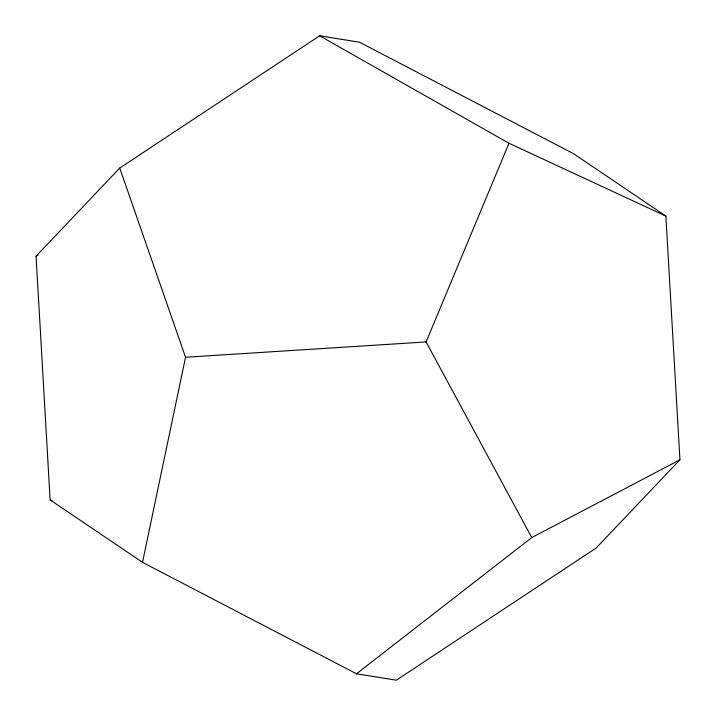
<?xml version="1.0" encoding="UTF-8"?>
<svg xmlns="http://www.w3.org/2000/svg" width="716" height="716" viewBox="0 0 716 716"><rect width="100%" height="100%" fill="white"/><g stroke="black" fill="none" stroke-linecap="round" stroke-linejoin="round"><path stroke-width="1.07" d="M142.511 562.346L185.534 357.257L119.742 168.054L319.649 35.8L359.513 42.217L573.489 153.654L665.871 216.107L679.94 459.788L596.258 547.946L396.351 680.2L356.487 673.783L142.511 562.346L50.129 499.893L36.06 256.212L119.742 168.054M356.487 673.783L531.755 537.564L426.101 341.935L508.987 143.263L319.649 35.8M36.06 256.212L38.038 255.173M531.755 537.564L679.94 459.788M185.534 357.257L426.101 341.935M508.987 143.263L665.871 216.107M50.129 499.893L52.152 500.833"/></g></svg>
